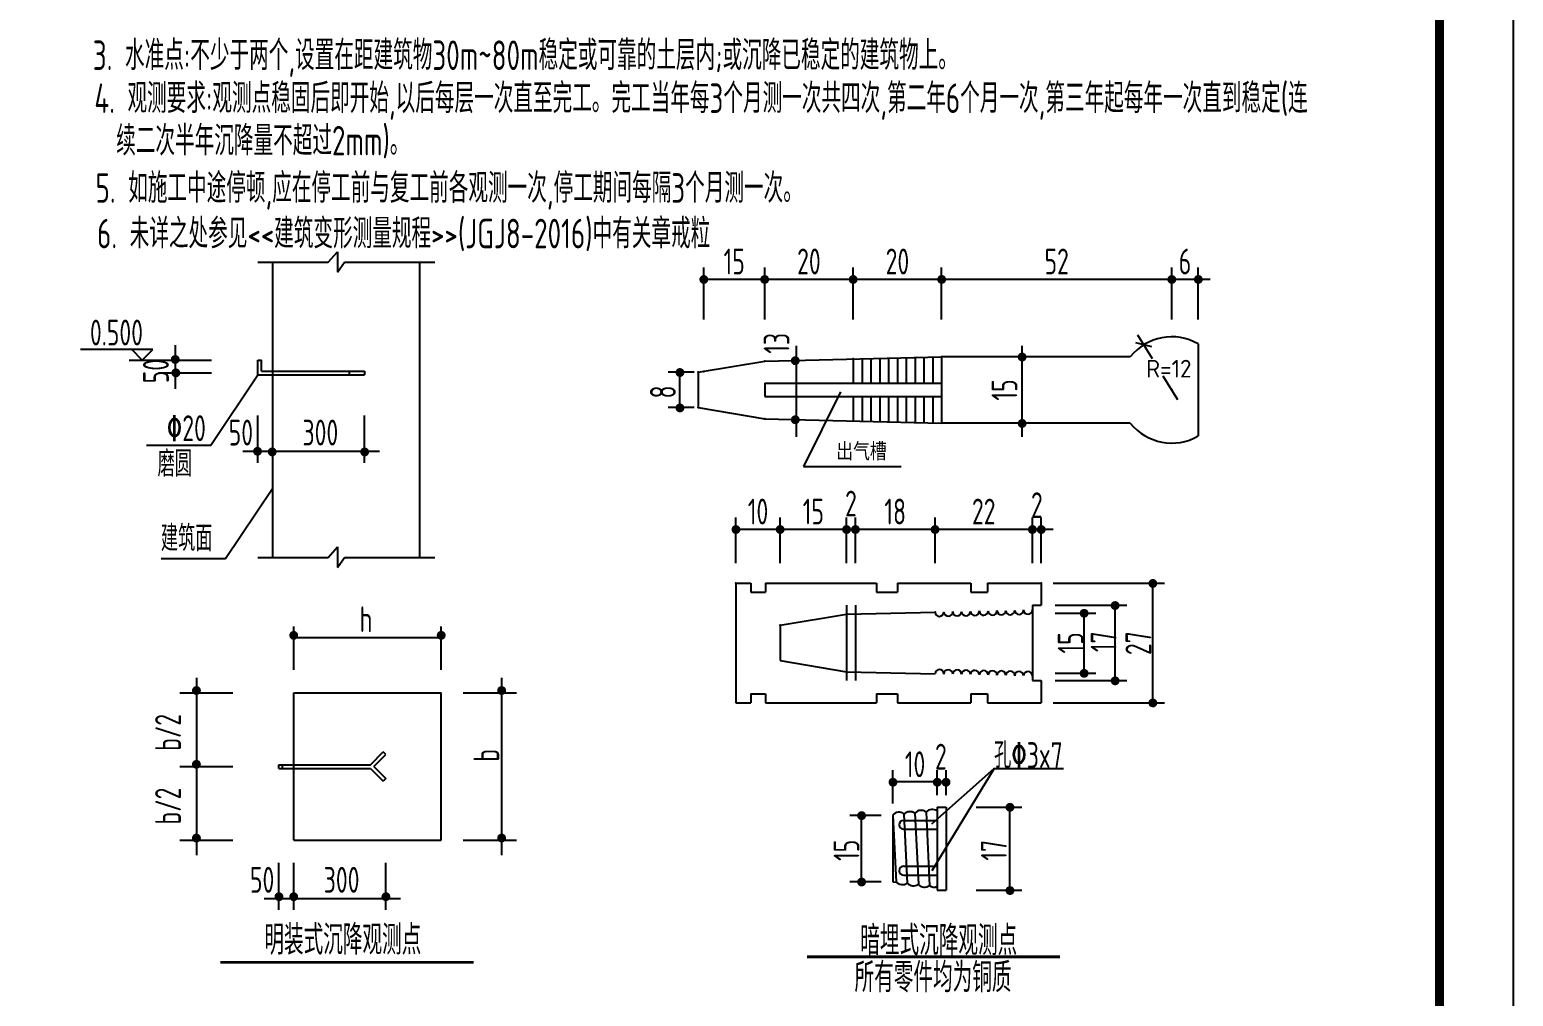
# Model space of a CAD drawing. Extents: x -2331248 to -1198620, y -977263 to -545844.
# Drawn here: x -2209258 to -2189140, y -748748 to -735645 of the extents above; entities that cross this region are included whole.
import ezdxf
from ezdxf.enums import TextEntityAlignment as Align

# ---------------------------------------------------------------- set-up
doc = ezdxf.new("R2010")
doc.units = 0
doc.header["$LTSCALE"] = 1000
doc.header["$MEASUREMENT"] = 0
doc.layers.add('PUB_TITLE', color=4, linetype='CONTINUOUS')
doc.layers.add('结-说明', color=7, linetype='CONTINUOUS')
doc.styles.add('SM1', font='tssdeng.shx', dxfattribs={"width": 0.7, "bigfont": 'tssdchn.shx'})

msp = doc.modelspace()

# ---------------------------------------------------------------- linework, layer by layer
at = {"layer": 'PUB_TITLE'}
msp.add_lwpolyline([(-2273240.2, -765608.1), (-2273240.2, -706208.1), (-2189140.2, -706208.1), (-2189140.2, -765608.1)], close=True, dxfattribs=at)
at = {"layer": 'PUB_TITLE', "const_width": 120}
msp.add_lwpolyline([(-2270740.2, -707208.1), (-2190140.2, -707208.1), (-2190140.2, -764608.1), (-2270740.2, -764608.1)], close=True, dxfattribs=at)
at = {"layer": '结-说明'}
for p, q in [((-2205211.9, -738798.3), (-2205083.3, -738656)), ((-2205083.3, -738656), (-2205083.3, -738933.7)), ((-2206166.4, -738798.3), (-2205211.9, -738798.3)), ((-2205083.3, -738933.7), (-2204988.5, -738798.3)), ((-2204988.5, -738798.3), (-2203766.4, -738798.3)), ((-2203966.4, -742798.3), (-2203966.4, -738798.3)), ((-2200117.5, -739027.6), (-2193251.8, -739027.6)), ((-2206166.4, -740123.3), (-2206116.4, -740123.3)), ((-2206166.4, -740323.3), (-2206166.4, -740123.3)), ((-2206116.4, -740273.3), (-2206116.4, -740123.3)), ((-2194333.8, -740078.9), (-2196891.8, -740078.9)), ((-2206801.4, -741275.5), (-2206166.4, -740323.3)), ((-2206166.4, -740323.3), (-2204716.4, -740323.3)), ((-2206116.4, -740273.3), (-2204716.4, -740273.3)), ((-2204926.8, -740273.3), (-2204926.8, -740323.3)), ((-2204716.4, -740273.3), (-2204716.4, -740323.3)), ((-2198264.3, -740553.2), (-2198765.4, -741568.7)), ((-2194333.8, -740978.9), (-2196891.8, -740978.9)), ((-2207676.1, -741275.5), (-2206801.4, -741275.5)), ((-2198765.4, -741568.7), (-2197443.1, -741568.7)), ((-2206601.4, -742815.9), (-2205966.4, -741863.7)), ((-2199681.5, -742417.3), (-2195381.5, -742417.3)), ((-2205211.9, -742798.3), (-2205083.3, -742656)), ((-2205083.3, -742656), (-2205083.3, -742933.7)), ((-2207476.1, -742815.9), (-2206601.4, -742815.9)), ((-2206166.4, -742798.3), (-2205211.9, -742798.3)), ((-2205083.3, -742933.7), (-2204988.5, -742798.3)), ((-2204988.5, -742798.3), (-2203766.4, -742798.3)), ((-2194028.6, -744768.1), (-2194028.6, -743148.1)), ((-2194959.9, -744406.7), (-2194959.9, -743509.6)), ((-2194540.2, -744468.1), (-2194540.2, -743448.1)), ((-2205678.2, -744633.4), (-2203678.2, -744633.4)), ((-2205678.2, -746633.4), (-2205678.2, -744633.4)), ((-2203678.2, -746633.4), (-2203678.2, -744633.4)), ((-2204638.6, -745608.4), (-2204463.6, -745433.4)), ((-2204592.9, -745633.4), (-2204428.2, -745468.8)), ((-2204428.2, -745468.8), (-2204463.6, -745433.4)), ((-2205878.2, -745658.4), (-2205878.2, -745608.4)), ((-2205878.2, -745608.4), (-2204638.6, -745608.4)), ((-2205878.2, -745658.4), (-2204638.6, -745658.4)), ((-2205828.2, -745658.4), (-2205828.2, -745608.4)), ((-2204638.6, -745658.4), (-2204463.6, -745833.4)), ((-2204592.9, -745633.4), (-2204428.2, -745798.1)), ((-2196181.8, -745661.4), (-2197023, -747047.2)), ((-2197023, -746411), (-2196181.8, -745661.4)), ((-2196952.4, -746022.7), (-2196952.4, -745682.9)), ((-2196832.4, -746022.7), (-2196832.4, -745682.9)), ((-2196181.8, -745661.4), (-2195238.3, -745661.4)), ((-2204428.2, -745798.1), (-2204463.6, -745833.4)), ((-2196832.4, -745842.9), (-2197552.4, -745842.9)), ((-2197977.8, -747195.7), (-2197977.8, -746295.7)), ((-2205678.2, -746633.4), (-2203678.2, -746633.4))]:
    msp.add_line(p, q, dxfattribs=at)
at = {"layer": '结-说明', "color": 1}
for p, q in [((-2205966.4, -738798.3), (-2205966.4, -742798.3)), ((-2200117.5, -739575), (-2200117.5, -738867.6)), ((-2199291.8, -739575), (-2199291.8, -738867.6)), ((-2198091.8, -739575), (-2198091.8, -738867.6)), ((-2196891.8, -739575), (-2196891.8, -738867.6)), ((-2193771.8, -739575), (-2193771.8, -738867.6)), ((-2193411.8, -739575), (-2193411.8, -738867.6)), ((-2198860.1, -741166), (-2198860.1, -739932.8)), ((-2195800.7, -741166), (-2195800.7, -739932.8)), ((-2194040.7, -739942.7), (-2194261, -739890.9)), ((-2194235.1, -739780.8), (-2194035.6, -740102.9)), ((-2200247.6, -740288.9), (-2200601, -740288.9)), ((-2200441, -740768.9), (-2200441, -740288.9)), ((-2193687.5, -740665), (-2193887, -740342.9)), ((-2200247.6, -740768.9), (-2200601, -740768.9)), ((-2199681.5, -742876.2), (-2199681.5, -742257.3)), ((-2199081.5, -742876.2), (-2199081.5, -742257.3)), ((-2198181.5, -742876.2), (-2198181.5, -742257.3)), ((-2198061.5, -742876.2), (-2198061.5, -742257.3)), ((-2196981.5, -742876.2), (-2196981.5, -742257.3)), ((-2195661.5, -742876.2), (-2195661.5, -742257.3)), ((-2195541.5, -742876.2), (-2195541.5, -742257.3)), ((-2195381.5, -743148.1), (-2193868.6, -743148.1)), ((-2195353.4, -743448.1), (-2194380.2, -743448.1)), ((-2195353.4, -743552.5), (-2194799.9, -743552.5)), ((-2195353.4, -744367), (-2194799.9, -744367)), ((-2195353.4, -744468.1), (-2194380.2, -744468.1)), ((-2195381.5, -744768.1), (-2193868.6, -744768.1)), ((-2197552.4, -746135.7), (-2197552.4, -745682.9)), ((-2197712.4, -746295.7), (-2198137.8, -746295.7)), ((-2196422.3, -746182.7), (-2195805.8, -746182.7)), ((-2195965.8, -747311.1), (-2195965.8, -746182.7)), ((-2197712.4, -747195.7), (-2198137.8, -747195.7)), ((-2196422.3, -747311.1), (-2195805.8, -747311.1))]:
    msp.add_line(p, q, dxfattribs=at)
at = {"layer": '结-说明', "color": 7}
for p, q in [((-2207285.5, -739923.3), (-2207285.5, -740515.7)), ((-2207589.8, -739981.8), (-2208567.4, -739981.8)), ((-2207910.1, -740123.3), (-2206791, -740123.3)), ((-2207731.2, -740123.3), (-2207872.6, -739981.8)), ((-2207731.2, -740123.3), (-2207589.8, -739981.8)), ((-2207510.4, -740298.3), (-2206791, -740298.3)), ((-2206166.4, -741515.3), (-2206166.4, -740876.9)), ((-2204716.4, -741515.3), (-2204716.4, -740876.9)), ((-2204516.4, -741365.4), (-2206366.4, -741365.4)), ((-2205678.2, -744320.9), (-2205678.2, -743735.5)), ((-2203678.2, -744320.9), (-2203678.2, -743735.5)), ((-2205678.2, -743885.5), (-2203678.2, -743885.5)), ((-2206997.3, -744433.4), (-2206997.3, -746833.4)), ((-2202858.8, -744433.4), (-2202858.8, -746833.4)), ((-2207222.2, -744633.4), (-2206502.7, -744633.4)), ((-2203378.2, -744633.4), (-2202658.8, -744633.4)), ((-2207222.2, -745633.4), (-2206502.7, -745633.4)), ((-2207222.2, -746633.4), (-2206502.7, -746633.4)), ((-2203378.2, -746633.4), (-2202658.8, -746633.4)), ((-2205878.2, -747578), (-2205878.2, -746939.6)), ((-2205678.2, -747578), (-2205678.2, -746939.6)), ((-2204428.2, -747578), (-2204428.2, -746939.6)), ((-2204228.2, -747428.1), (-2206078.2, -747428.1))]:
    msp.add_line(p, q, dxfattribs=at)
at = {"layer": '结-说明', "color": 2}
for p, q in [((-2193411.8, -739905.4), (-2193411.8, -741152.5)), ((-2200191.8, -740288.9), (-2199291.8, -740138.9)), ((-2199291.8, -740138.9), (-2196891.8, -740078.9)), ((-2198091.8, -740108.9), (-2198091.8, -740438.9)), ((-2197971.8, -740105.9), (-2197971.8, -740438.9)), ((-2197851.8, -740102.9), (-2197851.8, -740438.9)), ((-2197731.8, -740099.9), (-2197731.8, -740438.9)), ((-2197611.8, -740096.9), (-2197611.8, -740438.9)), ((-2197491.8, -740093.9), (-2197491.8, -740438.9)), ((-2197371.8, -740090.9), (-2197371.8, -740438.9)), ((-2197251.8, -740078.9), (-2197251.8, -740438.9)), ((-2197131.8, -740078.9), (-2197131.8, -740438.9)), ((-2197011.8, -740078.9), (-2197011.8, -740438.9)), ((-2196891.8, -740078.9), (-2196891.8, -740978.9)), ((-2200191.8, -740288.9), (-2200191.8, -740768.9)), ((-2199291.8, -740438.9), (-2199291.8, -740618.9)), ((-2199291.8, -740438.9), (-2196891.8, -740438.9)), ((-2199291.8, -740618.9), (-2196891.8, -740618.9)), ((-2198091.8, -740618.9), (-2198091.8, -740948.9)), ((-2197971.8, -740618.9), (-2197971.8, -740951.9)), ((-2197851.8, -740618.9), (-2197851.8, -740954.9)), ((-2197731.8, -740618.9), (-2197731.8, -740957.9)), ((-2197611.8, -740618.9), (-2197611.8, -740960.9)), ((-2197491.8, -740618.9), (-2197491.8, -740963.9)), ((-2197371.8, -740618.9), (-2197371.8, -740966.9)), ((-2197251.8, -740618.9), (-2197251.8, -740978.9)), ((-2197131.8, -740618.9), (-2197131.8, -740978.9)), ((-2197011.8, -740618.9), (-2197011.8, -740978.9)), ((-2200191.8, -740768.9), (-2199291.8, -740918.9)), ((-2199291.8, -740918.9), (-2196891.8, -740978.9)), ((-2199681.5, -743148.1), (-2199681.5, -744768.1)), ((-2199681.5, -743148.1), (-2199477.4, -743148.1)), ((-2199477.4, -743148.1), (-2199477.4, -743268.1)), ((-2199279.6, -743148.1), (-2199279.6, -743268.1)), ((-2199279.6, -743148.1), (-2197776.9, -743148.1)), ((-2197776.9, -743148.1), (-2197776.9, -743268.1)), ((-2197492.5, -743148.1), (-2197492.5, -743268.1)), ((-2197492.5, -743148.1), (-2196496.9, -743148.1)), ((-2196496.9, -743148.1), (-2196496.9, -743268.1)), ((-2196268.1, -743148.1), (-2196268.1, -743268.1)), ((-2196268.1, -743148.1), (-2195541.5, -743148.1)), ((-2195541.5, -743148.1), (-2195541.5, -743448.1)), ((-2199477.4, -743268.1), (-2199279.6, -743268.1)), ((-2197776.9, -743268.1), (-2197492.5, -743268.1)), ((-2196496.9, -743268.1), (-2196268.1, -743268.1)), ((-2198181.5, -743568.1), (-2196981.5, -743539.6)), ((-2196861.5, -743536.7), (-2196861.5, -743536.7)), ((-2196741.5, -743533.8), (-2196741.5, -743533.8)), ((-2196621.5, -743531), (-2196621.5, -743531)), ((-2196501.5, -743528.1), (-2196501.5, -743528.1)), ((-2196381.5, -743525.3), (-2196381.5, -743525.3)), ((-2196261.5, -743522.4), (-2196261.5, -743522.4)), ((-2196141.5, -743519.6), (-2196141.5, -743519.6)), ((-2196021.5, -743516.7), (-2196021.5, -743516.7)), ((-2195901.5, -743513.8), (-2195901.5, -743513.8)), ((-2195781.5, -743511), (-2195781.5, -743511)), ((-2195661.5, -743448.1), (-2195661.5, -744468.1)), ((-2195661.5, -743448.1), (-2195541.5, -743448.1)), ((-2195661.5, -743508.1), (-2195661.5, -743508.1)), ((-2199081.5, -743718.1), (-2198181.5, -743568.1)), ((-2199081.5, -743718.1), (-2199081.5, -744198.1)), ((-2199081.5, -744198.1), (-2198181.5, -744348.1)), ((-2198181.5, -744348.1), (-2196981.5, -744376.7)), ((-2195661.5, -744468.1), (-2195541.5, -744468.1)), ((-2195541.5, -744468.1), (-2195541.5, -744768.1)), ((-2199681.5, -744768.1), (-2199477.4, -744768.1)), ((-2199477.4, -744648.1), (-2199477.4, -744768.1)), ((-2199477.4, -744648.1), (-2199279.6, -744648.1)), ((-2199279.6, -744648.1), (-2199279.6, -744768.1)), ((-2199279.6, -744768.1), (-2197776.9, -744768.1)), ((-2197776.9, -744648.1), (-2197776.9, -744768.1)), ((-2197776.9, -744648.1), (-2197492.5, -744648.1)), ((-2197492.5, -744648.1), (-2197492.5, -744768.1)), ((-2197492.5, -744768.1), (-2196496.9, -744768.1)), ((-2196496.9, -744648.1), (-2196496.9, -744768.1)), ((-2196496.9, -744648.1), (-2196268.1, -744648.1)), ((-2196268.1, -744648.1), (-2196268.1, -744768.1)), ((-2196268.1, -744768.1), (-2195541.5, -744768.1)), ((-2197552.4, -746295.7), (-2197509.2, -747198.4)), ((-2197552.4, -746295.7), (-2197552.4, -747195.7)), ((-2197403, -746280.7), (-2197358.3, -747215.1)), ((-2197253.5, -746265.8), (-2197207.4, -747230.2)), ((-2197104, -746250.8), (-2197056.5, -747245.3)), ((-2196952.4, -746182.7), (-2196952.4, -747311.1)), ((-2196952.4, -746182.7), (-2196832.4, -746182.7)), ((-2196832.4, -746182.7), (-2196832.4, -747311.1)), ((-2197552.4, -747195.7), (-2197507.4, -747200.2)), ((-2196952.4, -747311.1), (-2196832.4, -747311.1))]:
    msp.add_line(p, q, dxfattribs=at)
at = {"layer": '结-说明', "color": 5}
for p, q in [((-2198181.5, -743448.1), (-2198181.5, -744468.1)), ((-2198061.5, -743448.1), (-2198061.5, -744468.1)), ((-2197406.4, -746363.2), (-2196952.4, -746363.2)), ((-2197406.4, -746483.2), (-2196952.4, -746483.2)), ((-2197406.4, -746985.7), (-2196952.4, -746985.7)), ((-2197406.4, -747105.7), (-2196952.4, -747105.7))]:
    msp.add_line(p, q, dxfattribs=at)
at = {"layer": '结-说明', "const_width": 60}
for points in [[(-2200147.2, -739031.2, 1), (-2200087.2, -739031.2, 1)], [(-2199321.5, -739031.2, 1), (-2199261.5, -739031.2, 1)], [(-2198121.5, -739031.2, 1), (-2198061.5, -739031.2, 1)], [(-2196921.5, -739031.2, 1), (-2196861.5, -739031.2, 1)], [(-2193801.5, -739031.2, 1), (-2193741.5, -739031.2, 1)], [(-2193441.5, -739031.2, 1), (-2193381.5, -739031.2, 1)], [(-2198906.4, -740132.1, 1), (-2198846.4, -740132.1, 1)], [(-2195830.4, -740082.5, 1), (-2195770.4, -740082.5, 1)], [(-2200470.7, -740292.5, 1), (-2200410.7, -740292.5, 1)], [(-2200470.7, -740772.5, 1), (-2200410.7, -740772.5, 1)], [(-2198906.4, -740932.8, 1), (-2198846.4, -740932.8, 1)], [(-2195830.4, -740982.5, 1), (-2195770.4, -740982.5, 1)], [(-2206198.7, -741360.3, 1), (-2206138.7, -741360.3, 1)], [(-2205999.9, -741368.9, 1), (-2205939.9, -741368.9, 1)], [(-2204746.1, -741368.9, 1), (-2204686.1, -741368.9, 1)], [(-2199711.2, -742420.9, 1), (-2199651.2, -742420.9, 1)], [(-2199111.2, -742420.9, 1), (-2199051.2, -742420.9, 1)], [(-2198211.2, -742420.9, 1), (-2198151.2, -742420.9, 1)], [(-2198091.2, -742420.9, 1), (-2198031.2, -742420.9, 1)], [(-2197011.2, -742420.9, 1), (-2196951.2, -742420.9, 1)], [(-2195691.2, -742420.9, 1), (-2195631.2, -742420.9, 1)], [(-2195571.2, -742420.9, 1), (-2195511.2, -742420.9, 1)], [(-2194058.3, -743151.7, 1), (-2193998.3, -743151.7, 1)], [(-2194989.6, -743556.1, 1), (-2194929.6, -743556.1, 1)], [(-2194569.9, -743451.7, 1), (-2194509.9, -743451.7, 1)], [(-2205707.9, -743855.5, 1), (-2205647.9, -743855.5, 1)], [(-2203707.9, -743855.5, 1), (-2203647.9, -743855.5, 1)], [(-2194989.6, -744370.6, 1), (-2194929.6, -744370.6, 1)], [(-2207027, -744603.4, 1), (-2206967, -744603.4, 1)], [(-2202888.5, -744603.4, 1), (-2202828.5, -744603.4, 1)], [(-2194569.9, -744471.7, 1), (-2194509.9, -744471.7, 1)], [(-2194058.3, -744771.7, 1), (-2193998.3, -744771.7, 1)], [(-2207027, -745603.4, 1), (-2206967, -745603.4, 1)], [(-2197582.1, -745846.5, 1), (-2197522.1, -745846.5, 1)], [(-2196982.1, -745846.5, 1), (-2196922.1, -745846.5, 1)], [(-2196862.1, -745846.5, 1), (-2196802.1, -745846.5, 1)], [(-2195995.5, -746186.3, 1), (-2195935.5, -746186.3, 1)], [(-2198007.5, -746299.2, 1), (-2197947.5, -746299.2, 1)], [(-2207027, -746603.4, 1), (-2206967, -746603.4, 1)], [(-2202888.5, -746603.4, 1), (-2202828.5, -746603.4, 1)], [(-2198007.5, -747199.2, 1), (-2197947.5, -747199.2, 1)], [(-2205907.9, -747398.1, 1), (-2205847.9, -747398.1, 1)], [(-2205707.9, -747398.1, 1), (-2205647.9, -747398.1, 1)], [(-2204457.9, -747398.1, 1), (-2204397.9, -747398.1, 1)], [(-2195995.5, -747314.6, 1), (-2195935.5, -747314.6, 1)]]:
    msp.add_lwpolyline(points, format="xyb", close=True, dxfattribs=at)
at = {"layer": '结-说明', "color": 7, "const_width": 60}
for points in [[(-2207314.1, -740115.8, 1), (-2207254.1, -740115.8, 1)], [(-2207305.4, -740297.2, 1), (-2207245.4, -740297.2, 1)]]:
    msp.add_lwpolyline(points, format="xyb", close=True, dxfattribs=at)
at = {"layer": '结-说明', "const_width": 40}
for points in [[(-2206671.7, -748288), (-2203239.4, -748288)], [(-2198719.6, -748215), (-2195287.3, -748215)]]:
    msp.add_lwpolyline(points, dxfattribs=at)
at = {"layer": '结-说明', "color": 2}
for centre, radius, start, end in [((-2193771.8, -740528.9), 720, 60, 141.31781), ((-2193771.8, -740528.9), 720, 218.68219, 300), ((-2196921.5, -743538.1), 60, 181.36393, 1.36393), ((-2196801.5, -743535.3), 60, 181.36393, 1.36393), ((-2196681.5, -743532.4), 60, 181.36393, 1.36393), ((-2196561.5, -743529.6), 60, 181.36393, 1.36393), ((-2196441.5, -743526.7), 60, 181.36393, 1.36393), ((-2196321.5, -743523.8), 60, 181.36393, 1.36393), ((-2196201.5, -743521), 60, 181.36393, 1.36393), ((-2196081.5, -743518.1), 60, 181.36393, 1.36393), ((-2195961.5, -743515.3), 60, 181.36393, 1.36393), ((-2195841.5, -743512.4), 60, 181.36393, 1.36393), ((-2195721.5, -743509.6), 60, 181.36393, 1.36393), ((-2196921.5, -744378.1), 60, 358.63607, 178.63607), ((-2196801.5, -744381), 60, 358.63607, 178.63607), ((-2196681.5, -744383.8), 60, 358.63607, 178.63607), ((-2196561.5, -744386.7), 60, 358.63607, 178.63607), ((-2196441.5, -744389.6), 60, 358.63607, 178.63607), ((-2196321.5, -744392.4), 60, 358.63607, 178.63607), ((-2196201.5, -744395.3), 60, 358.63607, 178.63607), ((-2196081.5, -744398.1), 60, 358.63607, 178.63607), ((-2195961.5, -744401), 60, 358.63607, 178.63607), ((-2195841.5, -744403.8), 60, 358.63607, 178.63607), ((-2195721.5, -744406.7), 60, 358.63607, 178.63607), ((-2197471.3, -746351.9), 98.7, 46.17039, 145.2508), ((-2197319.2, -746363.1), 117.5, 55.97306, 135.44813), ((-2197171.2, -746333.8), 106.7, 50.9946, 140.42659), ((-2197019.3, -746332.6), 117.8, 55.40426, 136.01693), ((-2197423, -747109.6), 123.8, 224.21493, 301.5452), ((-2197273.4, -747128), 121.6, 225.71889, 302.85993), ((-2197207.4, -747230.2), 1, 335.71985, 90), ((-2197124.8, -747166.3), 104.4, 217.7224, 310.85641), ((-2196998, -747186.1), 83.2, 225.3562, 303.22261)]:
    msp.add_arc(centre, radius, start, end, dxfattribs=at)
at = {"layer": '结-说明', "color": 5}
for centre in [(-2197406.4, -746423.2), (-2197406.4, -747045.7)]:
    msp.add_arc(centre, 60, 90, 270, dxfattribs=at)
at = {"layer": '结-说明', "color": 0, "linetype": 'ByBlock'}
for p in [(-2199291.8, -739027.6), (-2198091.8, -739027.6), (-2196891.8, -739027.6)]:
    msp.add_point(p, dxfattribs=at)
at = {"layer": '结-说明'}
for p in [(-2193771.8, -739027.6), (-2193411.8, -739027.6), (-2194150.8, -739916.8), (-2198876.7, -740138.9), (-2195828.5, -740078.9), (-2195800.7, -740078.9), (-2200441, -740288.9), (-2195856.4, -740978.9)]:
    msp.add_point(p, dxfattribs=at)
at = {"layer": '结-说明', "color": 2}
for p in [(-2199291.8, -740138.9), (-2198091.8, -740108.9), (-2196891.8, -740078.9), (-2200191.8, -740288.9), (-2200117.5, -740276.6), (-2200191.8, -740768.9), (-2199291.8, -740918.9), (-2199681.5, -743148.1), (-2195541.5, -743148.1), (-2196981.5, -743539.6), (-2195661.5, -743508.1), (-2199081.5, -743718.1), (-2198181.5, -743568.1), (-2198061.5, -743565.3)]:
    msp.add_point(p, dxfattribs=at)
at = {"layer": '结-说明', "color": 1}
for p in [(-2193771.8, -740528.9), (-2203678.2, -743885.5)]:
    msp.add_point(p, dxfattribs=at)

# ---------------------------------------------------------------- texts
at = {"layer": '结-说明', "color": 7, "style": 'SM1', "width": 0.7}
for s, p in [('3. 水准点:不少于两个,设置在距建筑物30m~80m稳定或可靠的土层内;或沉降已稳定的建筑物上。', (-2208402.2, -736192)), ('4. 观测要求:观测点稳固后即开始,以后每层一次直至完工。完工当年每3个月测一次共四次,第二年6个月一次,第三年起每年一次直到稳定(连', (-2208381.1, -736774.2)), ('续二次半年沉降量不超过2mm)。', (-2208084.9, -737350)), ('5. 如施工中途停顿,应在停工前与复工前各观测一次,停工期间每隔3个月测一次。', (-2208365.6, -737991.3)), ('6. 未详之处参见<<建筑变形测量规程>>(JGJ8-2016)中有关章戒粒', (-2208344.5, -738608.6)), ('明装式沉降观测点', (-2206075.5, -748182.9))]:
    msp.add_text(s, height=400, dxfattribs=at).set_placement(p)
at = {"layer": '结-说明', "style": 'SM1', "width": 0.7}
for s, p in [('15', (-2199704.6, -738787.6)), ('20', (-2198691.8, -738787.6)), ('20', (-2197491.8, -738787.6)), ('52', (-2195331.8, -738787.6)), ('6', (-2193591.8, -738787.6)), ('2', (-2198121.5, -742069.1)), ('2', (-2195601.5, -742090.8)), ('10', (-2199381.5, -742177.3)), ('15', (-2198631.5, -742177.3)), ('18', (-2197521.5, -742177.3)), ('22', (-2196321.5, -742177.3)), ('2', (-2196902.7, -745499.9)), ('10', (-2197252.4, -745602.9))]:
    msp.add_text(s, height=350, dxfattribs=at).set_placement(p, align=Align.MIDDLE_CENTER)
for s, p in [('0.500', (-2208081.4, -739926)), ('%%13020', (-2207133.8, -741222.6)), ('50', (-2206394.3, -741282.1)), ('300', (-2205316.4, -741282.1)), ('磨圆', (-2207291, -741703.9)), ('50', (-2206106.1, -747344.7)), ('300', (-2205028.2, -747344.7))]:
    msp.add_text(s, height=350, dxfattribs=at).set_placement(p, align=Align.CENTER)
for s, p in [('13', (-2199130.3, -739896.1)), ('8', (-2200671.8, -740556)), ('15', (-2196040.7, -740528.9)), ('15', (-2195142.6, -743957.4)), ('17', (-2194696, -743942.2)), ('27', (-2194224.2, -743961.4)), ('15', (-2198182, -746769.2)), ('17', (-2196183.7, -746768.5))]:
    msp.add_text(s, height=350, rotation=90, dxfattribs=at).set_placement(p, align=Align.MIDDLE_CENTER)
for s, p in [('50', (-2207371, -740273.3)), ('b/2', (-2207206.8, -745170.7)), ('b', (-2202890.5, -745482.5)), ('b/2', (-2207206.8, -746169.7))]:
    msp.add_text(s, height=350, rotation=90, dxfattribs=at).set_placement(p, align=Align.CENTER)
at = {"layer": '结-说明', "style": 'SM1'}
msp.add_text('R=12', height=240, dxfattribs=at).set_placement((-2194119, -740360.1))
msp.add_text('出气槽', height=240, dxfattribs=at).set_placement((-2197979.3, -741352.2), align=Align.MIDDLE)
at = {"layer": '结-说明', "style": 'SM1', "width": 0.7}
for s, p in [('建筑面', (-2207478.9, -742714.4)), ('h', (-2204784.9, -743811.9))]:
    msp.add_text(s, height=350, dxfattribs=at).set_placement(p)
msp.add_text('孔%%1303x7', height=350, dxfattribs=at).set_placement((-2195715.7, -745466.1), align=Align.MIDDLE)
at = {"layer": '结-说明', "color": 7, "style": 'SM1', "width": 0.7}
for s, p in [(' 暗埋式沉降观测点', (-2197016.3, -747971.1)), ('所有零件均为铜质', (-2197009, -748473.9))]:
    msp.add_text(s, height=400, dxfattribs=at).set_placement(p, align=Align.MIDDLE)

doc.saveas('drawing.dxf')
